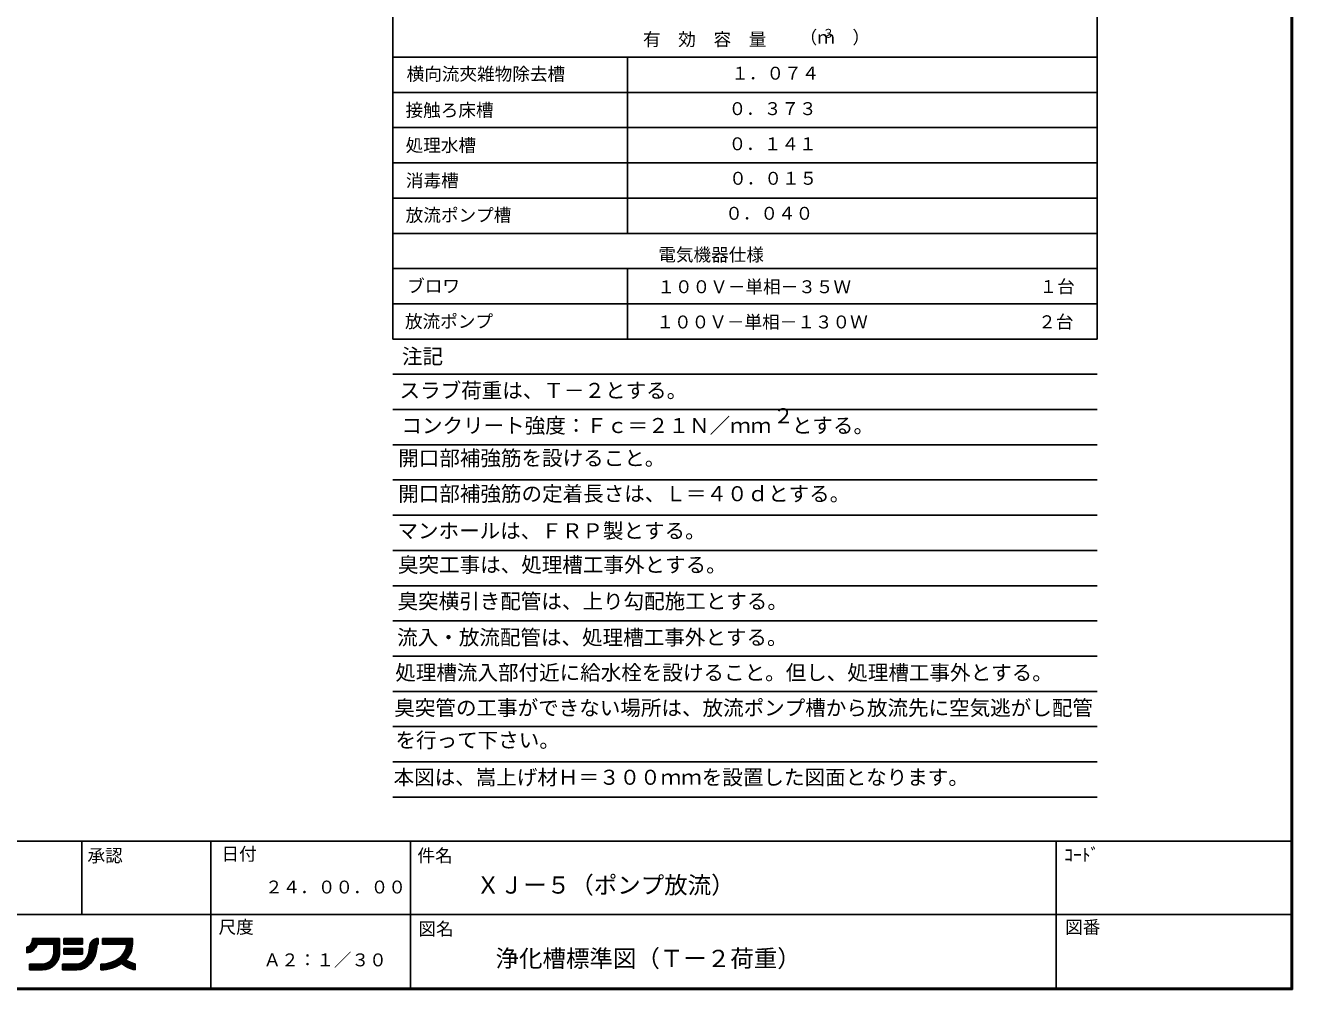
# Model space of a CAD drawing. Units: millimetres, scale not verified. Extents: x -9622 to 7696, y -6818 to 5260.
# Drawn here: x 1220 to 7696, y -6325 to -1398 of the extents above; entities that cross this region are included whole.
import ezdxf
from ezdxf.enums import TextEntityAlignment as Align

# ---------------------------------------------------------------- set-up
doc = ezdxf.new("R2010")
doc.units = ezdxf.units.MM
doc.header["$LTSCALE"] = 30
doc.layers.add('0-1_KIKI', color=3, linetype='Continuous', lineweight=25)
doc.layers.add('0-8_FUTA', color=7, linetype='Continuous', lineweight=25)
doc.styles.add('MS Gothic', font='')
doc.styles.get('MS Gothic').set_extended_font_data('MS Gothic')

msp = doc.modelspace()

# ---------------------------------------------------------------- linework, layer by layer
at = {"layer": '0-1_KIKI'}
for p, q in [((6697.64, 958.96), (6697.64, -3001.05)), ((3097.63, -1561.05), (6697.63, -1561.05)), ((4297.63, -1561.05), (4297.63, -2461.04)), ((3097.63, -1741.05), (6697.63, -1741.05)), ((3097.63, -1921.05), (6697.63, -1921.05)), ((3097.63, -2101.05), (6697.63, -2101.05)), ((3097.63, -2281.05), (6697.63, -2281.05)), ((3097.62, -2461.04), (6697.62, -2461.04)), ((3097.64, -2641.05), (6697.64, -2641.05)), ((4297.64, -2641.05), (4297.64, -3001.05)), ((6697.64, -2821.05), (3097.64, -2821.05)), ((6697.64, -3181.05), (3097.64, -3181.05)), ((6697.64, -3361.05), (3097.64, -3361.05)), ((6697.64, -3541.05), (3097.64, -3541.05)), ((6697.64, -3721.05), (3097.64, -3721.05)), ((6697.64, -3901.05), (3097.64, -3901.05)), ((6697.64, -4081.06), (3097.64, -4081.06)), ((6697.64, -4261.06), (3097.64, -4261.06)), ((6697.64, -4441.06), (3097.64, -4441.06)), ((6697.64, -4621.06), (3097.64, -4621.06)), ((6697.64, -4801.06), (3097.64, -4801.06)), ((6697.64, -4981.06), (3097.64, -4981.06)), ((6697.64, -5161.06), (3097.64, -5161.06)), ((6697.64, -5341.06), (3097.64, -5341.06))]:
    msp.add_line(p, q, dxfattribs=at)
msp.add_lwpolyline([(6697.64, -3001.05), (3097.64, -3001.05), (3097.64, 958.96)], dxfattribs=at)
at = {"layer": '0-8_FUTA'}
for p, q in [((7687.67, -6316.56), (7687.67, 5251.45)), ((7688.27, -6317.16), (7688.27, 5252.05)), ((7688.87, -6317.76), (7688.87, 5252.65)), ((7689.47, -6318.36), (7689.47, 5253.25)), ((7690.07, -6318.96), (7690.07, 5253.85)), ((7690.67, -6319.56), (7690.67, 5254.45)), ((7691.27, -6320.16), (7691.27, 5255.05)), ((7691.87, -6320.76), (7691.87, 5255.65)), ((7692.47, -6321.36), (7692.47, 5256.25)), ((7693.07, -6321.96), (7693.07, 5256.85)), ((7693.67, -6322.56), (7693.67, 5257.45)), ((7694.27, -6323.16), (7694.27, 5258.05)), ((7694.87, -6323.76), (7694.87, 5258.65)), ((7695.47, -6324.36), (7695.47, 5259.25)), ((7696.07, -6324.96), (7696.07, 5259.85)), ((-8482.32, -5566.56), (7687.67, -5566.56)), ((1507.66, -5941.56), (1507.66, -5566.56)), ((2167.67, -6316.56), (2167.67, -5566.56)), ((3187.67, -6316.56), (3187.67, -5566.56)), ((6487.67, -6316.56), (6487.67, -5566.56)), ((-472.33, -5941.56), (7687.67, -5941.56)), ((1252.74, -6083.64), (1394.57, -6083.64)), ((1254.46, -6077.64), (1394.57, -6077.64)), ((1255.53, -6071.64), (1394.57, -6071.64)), ((1255.65, -6126.79), (1255.65, -6063.37)), ((1256.01, -6065.64), (1394.57, -6065.64)), ((1256.05, -6063.37), (1394.57, -6063.37)), ((1261.66, -6121.91), (1261.66, -6063.37)), ((1267.65, -6115.51), (1267.65, -6063.37)), ((1273.66, -6106.94), (1273.66, -6063.37)), ((1279.66, -6094.44), (1279.66, -6063.37)), ((1285.65, -6092.53), (1285.65, -6063.37)), ((1291.66, -6092.53), (1291.66, -6063.37)), ((1297.66, -6092.53), (1297.66, -6063.37)), ((1303.66, -6092.53), (1303.66, -6063.37)), ((1309.66, -6092.53), (1309.66, -6063.37)), ((1315.66, -6092.53), (1315.66, -6063.37)), ((1321.66, -6092.53), (1321.66, -6063.37)), ((1327.66, -6092.53), (1327.66, -6063.37)), ((1333.66, -6092.53), (1333.66, -6063.37)), ((1339.66, -6092.53), (1339.66, -6063.37)), ((1345.66, -6092.53), (1345.66, -6063.37)), ((1351.66, -6092.53), (1351.66, -6063.37)), ((1357.67, -6092.53), (1357.67, -6063.37)), ((1363.66, -6092.53), (1363.66, -6063.37)), ((1369.66, -6197.4), (1369.66, -6063.37)), ((1375.67, -6190.58), (1375.67, -6063.37)), ((1381.67, -6181.99), (1381.67, -6063.37)), ((1387.67, -6170.32), (1387.67, -6063.37)), ((1393.67, -6148.77), (1393.67, -6063.37)), ((1394.57, -6136.27), (1394.57, -6063.37)), ((1416.44, -6065.64), (1511.21, -6065.64)), ((1416.44, -6071.64), (1511.21, -6071.64)), ((1416.44, -6077.64), (1511.21, -6077.64)), ((1416.44, -6083.64), (1511.21, -6083.64)), ((1417.66, -6092.53), (1417.66, -6063.37)), ((1423.66, -6092.53), (1423.66, -6063.37)), ((1429.66, -6092.53), (1429.66, -6063.37)), ((1435.66, -6092.53), (1435.66, -6063.37)), ((1441.66, -6092.53), (1441.66, -6063.37)), ((1447.66, -6092.53), (1447.66, -6063.37)), ((1453.66, -6092.53), (1453.66, -6063.37)), ((1459.66, -6092.53), (1459.66, -6063.37)), ((1465.66, -6092.53), (1465.66, -6063.37)), ((1471.66, -6092.53), (1471.66, -6063.37)), ((1477.67, -6092.53), (1477.67, -6063.37)), ((1483.67, -6092.53), (1483.67, -6063.37)), ((1489.67, -6092.53), (1489.67, -6063.37)), ((1495.67, -6092.53), (1495.67, -6063.37)), ((1501.67, -6092.53), (1501.67, -6063.37)), ((1507.67, -6092.53), (1507.67, -6063.37)), ((1554.49, -6083.64), (1591.4, -6083.64)), ((1555.67, -6082.5), (1555.67, -6187.89)), ((1559.08, -6077.63), (1591.4, -6077.63)), ((1561.67, -6075.02), (1561.67, -6180.07)), ((1565.81, -6071.63), (1591.4, -6071.63)), ((1567.67, -6070.36), (1567.67, -6170.58)), ((1573.68, -6067.12), (1573.68, -6158.48)), ((1577.51, -6065.63), (1591.4, -6065.63)), ((1579.68, -6064.97), (1579.68, -6141.1)), ((1585.68, -6063.75), (1585.68, -6098.07)), ((1591.4, -6063.37), (1591.4, -6092.53)), ((1613.26, -6063.37), (1613.26, -6092.53)), ((1613.26, -6065.63), (1766.36, -6065.63)), ((1613.26, -6071.63), (1766.36, -6071.63)), ((1613.26, -6077.63), (1766.36, -6077.63)), ((1613.26, -6083.64), (1766.36, -6083.64)), ((1615.65, -6092.53), (1615.65, -6063.37)), ((1621.65, -6092.53), (1621.65, -6063.37)), ((1627.65, -6092.53), (1627.65, -6063.37)), ((1633.65, -6092.53), (1633.65, -6063.37)), ((1639.65, -6092.53), (1639.65, -6063.37)), ((1645.66, -6092.53), (1645.66, -6063.37)), ((1651.65, -6092.53), (1651.65, -6063.37)), ((1657.66, -6092.53), (1657.66, -6063.37)), ((1663.66, -6092.53), (1663.66, -6063.37)), ((1669.65, -6092.53), (1669.65, -6063.37)), ((1675.66, -6092.53), (1675.66, -6063.37)), ((1681.66, -6092.53), (1681.66, -6063.37)), ((1687.66, -6092.53), (1687.66, -6063.37)), ((1693.66, -6092.53), (1693.66, -6063.37)), ((1699.66, -6092.53), (1699.66, -6063.37)), ((1705.66, -6092.53), (1705.66, -6063.37)), ((1711.66, -6092.53), (1711.66, -6063.37)), ((1717.66, -6092.53), (1717.66, -6063.37)), ((1723.66, -6092.53), (1723.66, -6063.37)), ((1729.66, -6092.53), (1729.66, -6063.37)), ((1735.66, -6092.53), (1735.66, -6063.37)), ((1741.67, -6162.48), (1741.67, -6063.37)), ((1747.66, -6154.01), (1747.66, -6063.37)), ((1753.66, -6143.69), (1753.66, -6063.37)), ((1759.67, -6130.03), (1759.67, -6063.37)), ((1226.9, -6107.11), (1226.9, -6136.27)), ((1226.9, -6107.64), (1273.24, -6107.64)), ((1226.9, -6113.64), (1269.14, -6113.64)), ((1226.9, -6119.64), (1263.98, -6119.64)), ((1226.9, -6125.64), (1257.23, -6125.64)), ((1226.9, -6131.64), (1247.36, -6131.64)), ((1231.65, -6136.03), (1231.65, -6106.53)), ((1237.65, -6135.02), (1237.65, -6104.03)), ((1241.03, -6101.64), (1276.54, -6101.64)), ((1243.65, -6133.2), (1243.65, -6099.17)), ((1246.59, -6095.64), (1279.19, -6095.64)), ((1249.65, -6130.49), (1249.65, -6090.72)), ((1250.21, -6089.63), (1394.57, -6089.63)), ((1280.35, -6092.53), (1365.41, -6092.53)), ((1363.85, -6149.64), (1393.54, -6149.64)), ((1364.94, -6143.64), (1394.25, -6143.64)), ((1365.39, -6137.64), (1394.55, -6137.64)), ((1365.41, -6136.27), (1365.41, -6092.53)), ((1365.41, -6095.64), (1394.57, -6095.64)), ((1365.41, -6101.64), (1394.57, -6101.64)), ((1365.41, -6107.64), (1394.57, -6107.64)), ((1365.41, -6113.64), (1394.57, -6113.64)), ((1365.41, -6119.64), (1394.57, -6119.64)), ((1365.41, -6125.64), (1394.57, -6125.64)), ((1365.41, -6131.64), (1394.57, -6131.64)), ((1416.44, -6089.64), (1511.21, -6089.64)), ((1416.44, -6119.64), (1511.21, -6119.64)), ((1416.44, -6125.64), (1511.21, -6125.64)), ((1416.44, -6131.64), (1511.21, -6131.64)), ((1416.44, -6137.64), (1511.21, -6137.64)), ((1417.66, -6143.56), (1417.66, -6114.4)), ((1423.66, -6143.56), (1423.66, -6114.4)), ((1429.66, -6143.56), (1429.66, -6114.4)), ((1435.66, -6143.56), (1435.66, -6114.4)), ((1441.66, -6143.56), (1441.66, -6114.4)), ((1447.66, -6143.56), (1447.66, -6114.4)), ((1453.66, -6143.56), (1453.66, -6114.4)), ((1459.66, -6143.56), (1459.66, -6114.4)), ((1465.66, -6143.56), (1465.66, -6114.4)), ((1471.66, -6143.56), (1471.66, -6114.4)), ((1477.67, -6143.56), (1477.67, -6114.4)), ((1483.67, -6143.56), (1483.67, -6114.4)), ((1489.67, -6143.56), (1489.67, -6114.4)), ((1495.67, -6143.56), (1495.67, -6114.4)), ((1501.67, -6143.56), (1501.67, -6114.4)), ((1507.67, -6143.56), (1507.67, -6114.4)), ((1539.31, -6149.64), (1577.08, -6149.64)), ((1542.28, -6143.64), (1578.97, -6143.64)), ((1543.67, -6137.13), (1543.67, -6200.09)), ((1545.02, -6131.64), (1581.83, -6131.64)), ((1545.26, -6137.64), (1580.55, -6137.64)), ((1546.17, -6125.64), (1582.81, -6125.64)), ((1546.98, -6119.64), (1583.51, -6119.64)), ((1547.47, -6113.64), (1583.95, -6113.64)), ((1547.66, -6107.63), (1584.11, -6107.63)), ((1548, -6101.63), (1584.64, -6101.63)), ((1549.19, -6095.63), (1586.9, -6095.63)), ((1549.67, -6093.98), (1549.67, -6194.47)), ((1551.3, -6089.63), (1591.4, -6089.63)), ((1613.26, -6089.63), (1766.32, -6089.63)), ((1613.26, -6092.53), (1737.2, -6092.53)), ((1714.73, -6149.64), (1750.37, -6149.64)), ((1717.66, -6196.44), (1717.66, -6146.1)), ((1719.56, -6143.64), (1753.69, -6143.64)), ((1723.66, -6200.46), (1723.66, -6137.67)), ((1723.68, -6137.64), (1756.58, -6137.64)), ((1727.18, -6131.64), (1759.07, -6131.64)), ((1729.66, -6204.11), (1729.66, -6126.61)), ((1730.1, -6125.64), (1761.16, -6125.64)), ((1732.48, -6119.64), (1762.9, -6119.64)), ((1734.36, -6113.64), (1764.27, -6113.64)), ((1735.66, -6207.42), (1735.66, -6108.08)), ((1735.75, -6107.63), (1765.29, -6107.63)), ((1736.67, -6101.63), (1765.97, -6101.63)), ((1737.14, -6095.63), (1766.31, -6095.63)), ((1241.47, -6194.59), (1241.47, -6223.75)), ((1307.08, -6194.59), (1241.47, -6194.59)), ((1241.47, -6197.64), (1369.43, -6197.64)), ((1241.47, -6203.64), (1362.9, -6203.64)), ((1241.47, -6209.64), (1354.74, -6209.64)), ((1241.47, -6215.64), (1343.89, -6215.64)), ((1243.65, -6223.75), (1243.65, -6194.59)), ((1249.65, -6223.75), (1249.65, -6194.59)), ((1255.65, -6223.75), (1255.65, -6194.59)), ((1261.66, -6223.75), (1261.66, -6194.59)), ((1267.65, -6223.75), (1267.65, -6194.59)), ((1273.66, -6223.75), (1273.66, -6194.59)), ((1279.66, -6223.75), (1279.66, -6194.59)), ((1285.65, -6223.75), (1285.65, -6194.59)), ((1291.66, -6223.75), (1291.66, -6194.59)), ((1297.66, -6223.75), (1297.66, -6194.59)), ((1303.66, -6223.75), (1303.66, -6194.59)), ((1309.66, -6223.71), (1309.66, -6194.54)), ((1315.66, -6223.33), (1315.66, -6193.96)), ((1321.66, -6222.53), (1321.66, -6192.74)), ((1325.42, -6191.64), (1374.82, -6191.64)), ((1327.66, -6221.3), (1327.66, -6190.84)), ((1333.66, -6219.62), (1333.66, -6188.18)), ((1338.14, -6185.64), (1379.31, -6185.64)), ((1339.66, -6217.46), (1339.66, -6184.65)), ((1345.66, -6214.79), (1345.66, -6180.01)), ((1346.08, -6179.64), (1383.06, -6179.64)), ((1351.66, -6211.54), (1351.66, -6173.88)), ((1351.87, -6173.64), (1386.18, -6173.64)), ((1356.25, -6167.64), (1388.75, -6167.64)), ((1357.67, -6207.65), (1357.67, -6165.31)), ((1359.6, -6161.64), (1390.81, -6161.64)), ((1362.1, -6155.64), (1392.4, -6155.64)), ((1363.66, -6202.99), (1363.66, -6161.64)), ((1409.15, -6194.59), (1409.15, -6223.75)), ((1409.15, -6194.59), (1482.05, -6194.59)), ((1409.15, -6197.64), (1546.41, -6197.64)), ((1409.15, -6203.64), (1539.35, -6203.64)), ((1409.15, -6209.64), (1530.72, -6209.64)), ((1409.15, -6215.64), (1519.45, -6215.64)), ((1411.66, -6194.59), (1411.66, -6223.75)), ((1417.66, -6194.59), (1417.66, -6223.75)), ((1423.66, -6194.59), (1423.66, -6223.75)), ((1429.66, -6194.59), (1429.66, -6223.75)), ((1435.66, -6194.59), (1435.66, -6223.75)), ((1441.66, -6194.59), (1441.66, -6223.75)), ((1447.66, -6194.59), (1447.66, -6223.75)), ((1453.66, -6194.59), (1453.66, -6223.75)), ((1459.66, -6194.59), (1459.66, -6223.75)), ((1465.66, -6194.59), (1465.66, -6223.75)), ((1471.66, -6194.59), (1471.66, -6223.75)), ((1477.67, -6194.59), (1477.67, -6223.75)), ((1483.67, -6194.59), (1483.67, -6223.75)), ((1489.67, -6194.59), (1489.67, -6223.75)), ((1495.67, -6192.69), (1495.67, -6222.71)), ((1498.96, -6191.64), (1552.38, -6191.64)), ((1501.67, -6190.59), (1501.67, -6221.58)), ((1507.67, -6187.65), (1507.67, -6220.02)), ((1510.97, -6185.64), (1557.52, -6185.64)), ((1513.67, -6183.76), (1513.67, -6218.01)), ((1518.73, -6179.64), (1561.98, -6179.64)), ((1519.67, -6178.78), (1519.67, -6215.54)), ((1524.65, -6173.64), (1565.88, -6173.64)), ((1525.67, -6172.45), (1525.67, -6212.56)), ((1529.42, -6167.64), (1569.29, -6167.64)), ((1531.67, -6164.34), (1531.67, -6209.04)), ((1533.35, -6161.64), (1572.27, -6161.64)), ((1536.33, -6155.64), (1575.25, -6155.64)), ((1537.67, -6153.5), (1537.67, -6204.91)), ((1605.98, -6194.58), (1605.98, -6223.74)), ((1605.98, -6197.64), (1701.98, -6197.64)), ((1605.98, -6203.64), (1691.29, -6203.64)), ((1605.98, -6209.64), (1678.32, -6209.64)), ((1605.98, -6215.64), (1661.47, -6215.64)), ((1609.65, -6223.71), (1609.65, -6194.54)), ((1615.65, -6223.5), (1615.65, -6194.3)), ((1621.65, -6223.11), (1621.65, -6193.85)), ((1627.65, -6222.54), (1627.65, -6193.18)), ((1633.65, -6221.77), (1633.65, -6192.29)), ((1637.28, -6191.64), (1773.23, -6191.64)), ((1639.65, -6220.81), (1639.65, -6191.16)), ((1645.66, -6219.66), (1645.66, -6189.81)), ((1651.65, -6218.31), (1651.65, -6188.2)), ((1657.66, -6216.74), (1657.66, -6186.33)), ((1659.71, -6185.64), (1757.28, -6185.64)), ((1663.66, -6214.96), (1663.66, -6184.19)), ((1669.65, -6212.95), (1669.65, -6181.76)), ((1674.35, -6179.64), (1745.3, -6179.64)), ((1675.66, -6210.71), (1675.66, -6179.01)), ((1681.66, -6208.21), (1681.66, -6175.9)), ((1685.62, -6173.64), (1735.64, -6173.64)), ((1687.66, -6205.45), (1687.66, -6172.4)), ((1693.66, -6202.39), (1693.66, -6168.45)), ((1694.82, -6167.64), (1737.49, -6167.64)), ((1699.66, -6199.03), (1699.66, -6163.99)), ((1702.54, -6161.64), (1742.31, -6161.64)), ((1705.66, -6195.32), (1705.66, -6158.9)), ((1709.1, -6155.64), (1746.59, -6155.64)), ((1711.66, -6192), (1711.66, -6153.02)), ((1719.38, -6197.64), (1780.93, -6197.64)), ((1728.85, -6203.64), (1780.93, -6203.64)), ((1740.05, -6209.64), (1780.93, -6209.64)), ((1741.67, -6210.41), (1741.67, -6177.51)), ((1753.66, -6215.64), (1753.66, -6183.97)), ((1753.81, -6215.64), (1780.93, -6215.64)), ((1759.67, -6215.64), (1759.67, -6186.67)), ((1765.67, -6215.64), (1765.67, -6189.05)), ((1771.67, -6215.64), (1771.67, -6191.14)), ((1777.67, -6215.64), (1777.67, -6192.95)), ((1780.93, -6193.83), (1780.93, -6223.75)), ((1241.47, -6221.64), (1326.21, -6221.64)), ((1307.08, -6223.75), (1241.47, -6223.75)), ((1409.15, -6221.64), (1501.4, -6221.64)), ((1409.15, -6223.75), (1482.05, -6223.75)), ((1605.98, -6221.64), (1634.58, -6221.64)), ((1772.23, -6221.64), (1780.93, -6221.64)), ((7696.07, -6324.96), (-8490.72, -6324.96)), ((7695.47, -6324.36), (-8490.12, -6324.36)), ((7694.87, -6323.76), (-8489.52, -6323.76)), ((7694.27, -6323.16), (-8488.92, -6323.16)), ((7693.67, -6322.56), (-8488.32, -6322.56)), ((7693.07, -6321.96), (-8487.72, -6321.96)), ((7692.47, -6321.36), (-8487.12, -6321.36)), ((7691.87, -6320.76), (-8486.52, -6320.76)), ((7691.27, -6320.16), (-8485.92, -6320.16)), ((7690.67, -6319.56), (-8485.32, -6319.56)), ((7690.07, -6318.96), (-8484.72, -6318.96)), ((7689.47, -6318.36), (-8484.12, -6318.36)), ((7688.87, -6317.76), (-8483.52, -6317.76)), ((7688.27, -6317.16), (-8482.92, -6317.16)), ((-8482.32, -6316.56), (7687.67, -6316.56))]:
    msp.add_line(p, q, dxfattribs=at)
for points in [[(1416.44, -6063.37), (1416.44, -6092.53), (1511.21, -6092.53), (1511.21, -6063.37)], [(1416.44, -6114.4), (1416.44, -6143.56), (1511.21, -6143.56), (1511.21, -6114.4)]]:
    msp.add_lwpolyline(points, close=True, dxfattribs=at)
msp.add_lwpolyline([(1613.26, -6063.37), (1766.36, -6063.37), (1766.36, -6092.53)], dxfattribs=at)
for centre, radius, start, end in [((1591.4, -6107.11), 43.74, 90, 180), ((1307.08, -6136.27), 87.48, 270, 0), ((1307.08, -6136.27), 58.32, 270, 0)]:
    msp.add_arc(centre, radius, start, end, dxfattribs=at)
for centre, major_axis, ratio, start_param, end_param in [((1226.9, -6063.37), (0, 43.74), 0.6666, 3.1415927, 4.712389), ((1226.9, -6063.37), (0, 72.9), 0.8, 3.1415927, 4.3008723), ((1482.05, -6107.11), (0, 87.48), 0.75, 3.1415927, 4.712389), ((1482.05, -6107.11), (0, 116.64), 0.875, 3.1415927, 4.712389), ((1591.4, -6107.11), (0, 14.58), 0.5, 6.2831853, 7.8539816), ((1605.98, -6092.53), (131.22, 0), 0.7777, 4.712389, 6.2831853), ((1605.98, -6092.53), (160.38, 0), 0.8181, 5.6313905, 6.2831853), ((1605.98, -6092.53), (160.38, 0), 0.8181, 4.712389, 5.4275455), ((1822.25, -6096.97), (-160.38, 0), 0.8181, 0.8054432, 1.3102396), ((1822.25, -6096.97), (-131.22, 0), 0.7777, 0.827744, 1.2504796)]:
    msp.add_ellipse(centre, major_axis=major_axis, ratio=ratio, start_param=start_param, end_param=end_param, dxfattribs=at)

# ---------------------------------------------------------------- texts
at = {"layer": '0-1_KIKI', "color": 4, "style": 'MS Gothic'}
for s, height, p in [('（ｍ\u3000）', 65.98, (5176.46, -1512.49)), ('３', 43.99, (5293.97, -1474.99)), ('有\u3000効\u3000容\u3000量', 65.98, (4376.31, -1522.61)), ('横向流夾雑物除去槽', 65.98, (3167.99, -1699.66)), ('１．０７４', 65.98, (4827.12, -1695.61)), ('接触ろ床槽', 65.98, (3162.51, -1884.32)), ('０．３７３', 65.98, (4813.56, -1876.69)), ('処理水槽', 65.98, (3163.01, -2063.97)), ('０．１４１', 65.98, (4813.56, -2056.34)), ('消毒槽', 65.98, (3164.4, -2243.97)), ('０．０１５', 65.98, (4816.32, -2232.62)), ('放流ポンプ槽', 65.98, (3163.32, -2420.87)), ('\u3000０．０４０', 65.98, (4706.19, -2411.46)), ('電気機器仕様', 65.98, (4454.01, -2622.8)), ('ブロワ', 65.98, (3170.82, -2782.79)), ('１００Ｖ－単相－３５Ｗ', 65.98, (4449.49, -2786.61)), ('１台', 65.98, (6402.79, -2785.57)), ('放流ポンプ', 65.98, (3159.54, -2963.51)), ('１００Ｖ－単相－１３０Ｗ', 65.98, (4444.62, -2966.62)), ('２台', 65.98, (6396.18, -2965.57)), ('注記', 76.98, (3144.26, -3150.75)), ('スラブ荷重は、Ｔ－２とする。', 76.98, (3131.94, -3325.14)), ('２', 76.98, (5041.28, -3454.43)), ('コンクリート強度：Ｆｃ＝２１Ｎ／ｍｍ\u3000とする。', 76.98, (3141.63, -3504.49)), ('開口部補強筋を設けること。', 76.98, (3125.24, -3670.78)), ('開口部補強筋の定着長さは、Ｌ＝４０ｄとする。', 76.98, (3125.24, -3852.81)), ('マンホールは、ＦＲＰ製とする。', 76.98, (3121.19, -4042.02)), ('臭突工事は、処理槽工事外とする。', 76.98, (3123.75, -4215.85)), ('臭突横引き配管は、上り勾配施工とする。', 76.98, (3121.65, -4402.11)), ('流入・放流配管は、処理槽工事外とする。', 76.98, (3119.62, -4586.7)), ('処理槽流入部付近に給水栓を設けること。但し、処理槽工事外とする。', 76.98, (3110.12, -4766.7)), ('臭突管の工事ができない場所は、放流ポンプ槽から放流先に空気逃がし配管', 76.98, (3105.27, -4946.98)), ('を行って下さい。', 76.98, (3111.11, -5111.75)), ('本図は、嵩上げ材Ｈ＝３００ｍｍを設置した図面となります。', 76.98, (3101.36, -5301.48))]:
    msp.add_text(s, height=height, dxfattribs=at).set_placement(p, align=Align.BOTTOM_LEFT)
at = {"layer": '0-8_FUTA', "style": 'MS Gothic'}
for s, height, p in [('承認', 65.98, (1537.07, -5692.91)), ('日付', 65.98, (2221.88, -5684.42)), ('件名', 65.98, (3223.33, -5692.91)), ('ｺｰﾄﾞ', 65.98, (6528.43, -5688.85)), ('ＸＪー５（ポンプ放流）', 87.98, (3524.49, -5860.78)), ('２４．００．００', 65.98, (2444.6, -5853.52)), ('尺度', 65.98, (2206.81, -6058.07)), ('図名', 65.98, (3228.2, -6067.21)), ('図番', 65.98, (6533.41, -6058.2)), ('Ａ２：１／３０', 65.98, (2436.59, -6225.79)), ('浄化槽標準図（Ｔー２荷重）', 87.98, (3622.43, -6235.78))]:
    msp.add_text(s, height=height, dxfattribs=at).set_placement(p, align=Align.BOTTOM_LEFT)

doc.saveas('drawing.dxf')
